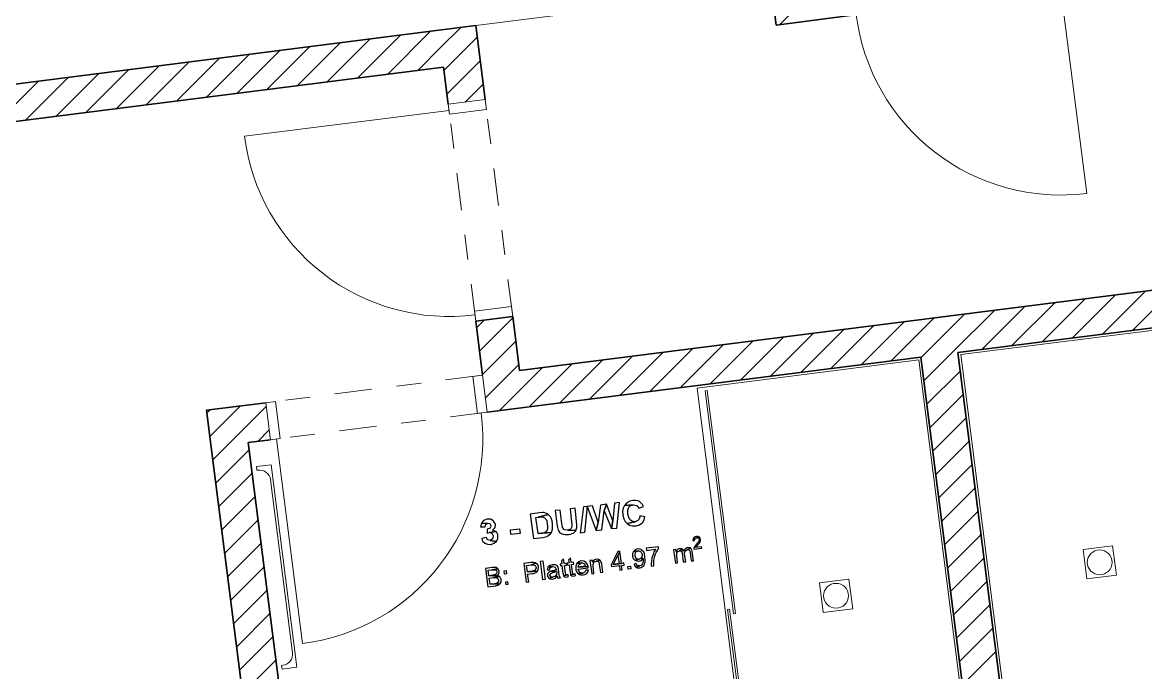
# Model space of a CAD drawing. Header units: metres. Extents: x 2713679.5 to 2713747.3, y 1226017.1 to 1226104.2.
# Drawn here: x 2713726.543 to 2713731.065, y 1226043.537 to 1226046.154 of the extents above; entities that cross this region are included whole.
import ezdxf

# ---------------------------------------------------------------- set-up
doc = ezdxf.new("R2010")
doc.units = ezdxf.units.M
doc.header["$MEASUREMENT"] = 0
doc.linetypes.add('Strichpunkt 3_1_1mm Achsen', pattern=[0.25, 0.15, -0.05, 0, -0.05])
doc.layers.add('plangrafiken', color=251, linetype='Continuous')
doc.layers.add('waende_stuetzen', color=250, linetype='Continuous')
doc.layers.add('raum', color=7, linetype='Continuous', true_color=0x000000)
doc.layers.add('texte', color=7, linetype='Continuous', true_color=0x000000)

msp = doc.modelspace()

# ---------------------------------------------------------------- linework, layer by layer
at = {"layer": 'plangrafiken', "color": 7, "linetype": 'Continuous', "lineweight": 13}
for p, q in [((2713731.2135, 1226044.93), (2713730.3207, 1226044.8166)), ((2713729.2592, 1226044.6819), (2713730.152, 1226044.7952)), ((2713730.152, 1226044.7952), (2713730.3786, 1226043.0096)), ((2713730.3207, 1226044.8166), (2713730.5473, 1226043.031)), ((2713729.4858, 1226042.8963), (2713729.2592, 1226044.6819)), ((2713729.2998, 1226044.672), (2713729.2918, 1226044.671)), ((2713729.2918, 1226044.671), (2713729.4058, 1226043.7732)), ((2713729.4137, 1226043.7742), (2713729.2998, 1226044.672)), ((2713727.4848, 1226044.366), (2713727.5444, 1226044.3736)), ((2713727.4867, 1226044.3512), (2713727.4848, 1226044.366)), ((2713727.4917, 1226044.3518), (2713727.4867, 1226044.3512)), ((2713727.5444, 1226044.3736), (2713727.6479, 1226043.5581)), ((2713727.6304, 1226043.6164), (2713727.542, 1226044.3128)), ((2713730.9324, 1226044.0475), (2713730.8133, 1226044.0324)), ((2713730.8133, 1226044.0324), (2713730.8284, 1226043.9134)), ((2713730.9475, 1226043.9285), (2713730.9324, 1226044.0475)), ((2713730.8284, 1226043.9134), (2713730.9475, 1226043.9285)), ((2713729.7518, 1226043.8977), (2713729.8709, 1226043.9128)), ((2713729.767, 1226043.7787), (2713729.7518, 1226043.8977)), ((2713729.8709, 1226043.9128), (2713729.886, 1226043.7938)), ((2713729.886, 1226043.7938), (2713729.767, 1226043.7787)), ((2713729.3904, 1226043.7914), (2713729.3824, 1226043.7904)), ((2713729.3824, 1226043.7904), (2713729.4945, 1226042.9074)), ((2713729.5024, 1226042.9084), (2713729.3904, 1226043.7914)), ((2713729.4058, 1226043.7732), (2713729.4137, 1226043.7742)), ((2713727.5864, 1226043.5655), (2713727.5914, 1226043.5661)), ((2713727.5883, 1226043.5506), (2713727.5864, 1226043.5655)), ((2713727.6479, 1226043.5581), (2713727.5883, 1226043.5506))]:
    msp.add_line(p, q, dxfattribs=at)
for centre in [(2713730.8804, 1226043.9805), (2713729.8189, 1226043.8458)]:
    msp.add_circle(centre, 0.05, dxfattribs=at)
for centre, start, end in [((2713727.4974, 1226044.3071), 7.2326, 97.2326), ((2713727.5857, 1226043.6107), 277.2326, 7.2326)]:
    msp.add_arc(centre, 0.045, start, end, dxfattribs=at)
at = {"layer": 'raum', "color": 255, "linetype": 'Continuous', "lineweight": 13}
msp.add_line((2713728.3684, 1226046.1414), (2713729.5588, 1226046.2925), dxfattribs=at)
at = {"layer": 'texte'}
for points in [[(2713728.7678, 1226044.1987), (2713728.7478, 1226044.1962), (2713728.7541, 1226044.1411), (2713728.7553, 1226044.1361), (2713728.7553, 1226044.1235), (2713728.7516, 1226044.1148), (2713728.7503, 1226044.1135), (2713728.7391, 1226044.1098), (2713728.7716, 1226044.1085), (2713728.7754, 1226044.121), (2713728.7754, 1226044.1298), (2713728.7741, 1226044.1461)], [(2713728.7904, 1226044.0985), (2713728.8029, 1226044.2049), (2713728.8167, 1226044.2062), (2713728.8054, 1226044.101), (2713728.7904, 1226044.0985)], [(2713728.838, 1226044.2074), (2713728.8167, 1226044.2049), (2713728.853, 1226044.1085), (2713728.8617, 1226044.1411)], [(2713728.8943, 1226044.2149), (2713728.8705, 1226044.2112), (2713728.8617, 1226044.1411), (2713728.853, 1226044.1085), (2713728.8755, 1226044.111), (2713728.8855, 1226044.1874)], [(2713728.8943, 1226044.2149), (2713728.8855, 1226044.1874), (2713728.9143, 1226044.116), (2713728.9206, 1226044.1473)], [(2713728.9469, 1226044.2212), (2713728.9268, 1226044.2187), (2713728.9206, 1226044.1473), (2713728.9143, 1226044.116), (2713728.9356, 1226044.1185)], [(2713728.9669, 1226044.2087), (2713728.9619, 1226044.1987), (2713728.9594, 1226044.1861), (2713728.9606, 1226044.1711), (2713728.9606, 1226044.1699), (2713728.9644, 1226044.1561), (2713728.9694, 1226044.1448), (2713728.9782, 1226044.1361), (2713729.0095, 1226044.1436), (2713729.002, 1226044.1436), (2713728.9907, 1226044.1498), (2713728.9894, 1226044.1511), (2713728.9844, 1226044.1611), (2713728.9807, 1226044.1749), (2713728.9807, 1226044.1774), (2713728.9807, 1226044.1911), (2713728.9844, 1226044.2024), (2713728.9894, 1226044.2074), (2713729.002, 1226044.2124)], [(2713729.0007, 1226044.23), (2713728.9882, 1226044.2262), (2713728.9769, 1226044.2199), (2713728.9682, 1226044.2112), (2713728.9669, 1226044.2087), (2713729.002, 1226044.2124), (2713729.0032, 1226044.2124), (2713729.0157, 1226044.2099), (2713729.017, 1226044.2087), (2713729.0245, 1226044.1987), (2713729.0433, 1226044.2049), (2713729.0395, 1226044.2137), (2713729.0307, 1226044.2224), (2713729.0257, 1226044.2262), (2713729.0132, 1226044.23)], [(2713728.4148, 1226044.1536), (2713728.4123, 1226044.1536), (2713728.401, 1226044.1486), (2713728.3998, 1226044.1486), (2713728.391, 1226044.1386), (2713728.391, 1226044.1373), (2713728.4161, 1226044.1386), (2713728.4248, 1226044.1361), (2713728.4286, 1226044.1286), (2713728.4261, 1226044.1185), (2713728.4148, 1226044.1135), (2713728.4148, 1226044.0985), (2713728.4236, 1226044.101), (2713728.4486, 1226044.1048), (2713728.4361, 1226044.1098), (2713728.4373, 1226044.111), (2713728.4461, 1226044.121), (2713728.4474, 1226044.1323), (2713728.4461, 1226044.1373), (2713728.4386, 1226044.1473), (2713728.4286, 1226044.1536)], [(2713728.6251, 1226044.1799), (2713728.5876, 1226044.1749), (2713728.6013, 1226044.076), (2713728.6389, 1226044.081), (2713728.6439, 1226044.0822), (2713728.6564, 1226044.0847), (2713728.6589, 1226044.0872), (2713728.6689, 1226044.0948), (2713728.6727, 1226044.101), (2713728.6189, 1226044.096), (2713728.6101, 1226044.1611), (2713728.6189, 1226044.1624), (2713728.6602, 1226044.1736), (2713728.6564, 1226044.1761), (2713728.6439, 1226044.1811), (2713728.6389, 1226044.1811)], [(2713728.6602, 1226044.1736), (2713728.6189, 1226044.1624), (2713728.6239, 1226044.1624), (2713728.6364, 1226044.1636), (2713728.6452, 1226044.1599), (2713728.6527, 1226044.1511), (2713728.6539, 1226044.1473), (2713728.6564, 1226044.1336), (2713728.6577, 1226044.1273), (2713728.6577, 1226044.1148), (2713728.6527, 1226044.1048), (2713728.6452, 1226044.0998), (2713728.6339, 1226044.0973), (2713728.6189, 1226044.096), (2713728.6727, 1226044.101), (2713728.6777, 1226044.1135), (2713728.6777, 1226044.1223), (2713728.6777, 1226044.1348), (2713728.6752, 1226044.1473), (2713728.6715, 1226044.1586), (2713728.6689, 1226044.1636)], [(2713728.7078, 1226044.1911), (2713728.6877, 1226044.1886), (2713728.6952, 1226044.1348), (2713728.6977, 1226044.121), (2713728.7002, 1226044.1098), (2713728.7065, 1226044.0998), (2713728.7078, 1226044.0985), (2713728.7203, 1226044.0935), (2713728.7278, 1226044.0922), (2713728.7416, 1226044.0922), (2713728.7491, 1226044.0935), (2713728.7603, 1226044.0973), (2713728.7616, 1226044.0985), (2713728.7716, 1226044.1073), (2713728.7716, 1226044.1085), (2713728.7391, 1226044.1098), (2713728.7378, 1226044.1098), (2713728.7253, 1226044.111), (2713728.7178, 1226044.121), (2713728.7178, 1226044.1223), (2713728.7153, 1226044.1373)], [(2713729.0295, 1226044.1674), (2713729.0282, 1226044.1611), (2713729.0232, 1226044.1511), (2713729.0207, 1226044.1486), (2713729.0095, 1226044.1436), (2713728.9782, 1226044.1361), (2713728.9869, 1226044.1298), (2713728.9994, 1226044.1273), (2713729.012, 1226044.1273), (2713729.0145, 1226044.1273), (2713729.027, 1226044.1311), (2713729.037, 1226044.1386), (2713729.0395, 1226044.1398), (2713729.0458, 1226044.1511), (2713729.0495, 1226044.1636)], [(2713728.391, 1226044.1373), (2713728.3873, 1226044.1235), (2713728.4061, 1226044.1235), (2713728.4086, 1226044.1336), (2713728.4161, 1226044.1386)], [(2713728.51, 1226044.0922), (2713728.5087, 1226044.111), (2713728.545, 1226044.1148), (2713728.5475, 1226044.096), (2713728.51, 1226044.0922)], [(2713728.4111, 1226044.081), (2713728.3923, 1226044.076), (2713728.396, 1226044.066), (2713728.4048, 1226044.0572), (2713728.4161, 1226044.0534), (2713728.4286, 1226044.0522), (2713728.4298, 1226044.0522), (2713728.4411, 1226044.0572), (2713728.4511, 1226044.0647), (2713728.4261, 1226044.0685), (2713728.4161, 1226044.071)], [(2713728.4486, 1226044.1048), (2713728.4236, 1226044.101), (2713728.4336, 1226044.0973), (2713728.4386, 1226044.0872), (2713728.4386, 1226044.086), (2713728.4361, 1226044.0747), (2713728.4261, 1226044.0685), (2713728.4511, 1226044.0647), (2713728.4574, 1226044.076), (2713728.4574, 1226044.0885), (2713728.4574, 1226044.0922), (2713728.4511, 1226044.1035)], [(2713729.2573, 1226044.0847), (2713729.2511, 1226044.0835), (2713729.2461, 1226044.0797), (2713729.2436, 1226044.0747), (2713729.2423, 1226044.0685), (2713729.2486, 1226044.0685), (2713729.2486, 1226044.0697), (2713729.2511, 1226044.076), (2713729.2511, 1226044.0772), (2713729.2573, 1226044.0797), (2713729.2686, 1226044.0822), (2713729.2636, 1226044.0847)], [(2713729.2686, 1226044.0822), (2713729.2573, 1226044.0797), (2713729.2586, 1226044.0797), (2713729.2648, 1226044.0772), (2713729.2648, 1226044.0772), (2713729.2674, 1226044.0722), (2713729.2674, 1226044.071), (2713729.2661, 1226044.0647), (2713729.2648, 1226044.0635), (2713729.2611, 1226044.0584), (2713729.2561, 1226044.0522), (2713729.2523, 1226044.0484), (2713729.2498, 1226044.0447), (2713729.2486, 1226044.0434), (2713729.2461, 1226044.0372), (2713729.2461, 1226044.0334), (2713729.2786, 1226044.0372), (2713729.2774, 1226044.0434), (2713729.2536, 1226044.0397), (2713729.2561, 1226044.0434), (2713729.2573, 1226044.0447), (2713729.2623, 1226044.0509), (2713729.2674, 1226044.0559), (2713729.2699, 1226044.0597), (2713729.2711, 1226044.061), (2713729.2736, 1226044.0672), (2713729.2736, 1226044.0722), (2713729.2724, 1226044.0772)], [(2713728.9481, 1226044.0246), (2713728.9406, 1226044.0234), (2713728.9131, 1226043.9708), (2713728.9143, 1226043.9633), (2713728.9469, 1226043.9671), (2713728.9481, 1226043.9495), (2713728.9581, 1226043.9508), (2713728.9556, 1226043.9683), (2713728.9656, 1226043.9696), (2713728.9644, 1226043.9783), (2713728.9544, 1226043.9758), (2713728.9218, 1226043.9721), (2713728.9406, 1226044.0084)], [(2713728.9481, 1226044.0246), (2713728.9406, 1226044.0084), (2713728.9456, 1226043.9758), (2713728.9218, 1226043.9721), (2713728.9544, 1226043.9758)], [(2713729.0032, 1226044.0246), (2713728.9994, 1226044.0159), (2713728.9994, 1226044.0059), (2713729.002, 1226043.9959), (2713729.0082, 1226043.9896), (2713729.0257, 1226043.9934), (2713729.0232, 1226043.9921), (2713729.0145, 1226043.9959), (2713729.0132, 1226043.9984), (2713729.0095, 1226044.0071), (2713729.0095, 1226044.0109), (2713729.012, 1226044.0209), (2713729.0132, 1226044.0221), (2713729.022, 1226044.0272)], [(2713729.0195, 1226044.0347), (2713729.0107, 1226044.0309), (2713729.0045, 1226044.0246), (2713729.0032, 1226044.0246), (2713729.022, 1226044.0272), (2713729.0232, 1226044.0272), (2713729.032, 1226044.0234), (2713729.0345, 1226044.0209), (2713729.0383, 1226044.0109), (2713729.0383, 1226044.0071), (2713729.0358, 1226043.9984), (2713729.0345, 1226043.9971), (2713729.0408, 1226043.9959), (2713729.042, 1226043.9946), (2713729.042, 1226043.9934), (2713729.042, 1226043.9833), (2713729.0395, 1226043.9746), (2713729.0345, 1226043.9683), (2713729.0282, 1226043.9658), (2713729.0132, 1226043.9608), (2713729.0182, 1226043.9583), (2713729.0282, 1226043.9583), (2713729.0345, 1226043.9595), (2713729.042, 1226043.9646), (2713729.0458, 1226043.9683), (2713729.0495, 1226043.9783), (2713729.0508, 1226043.9808), (2713729.0508, 1226043.9896), (2713729.0495, 1226044.0009), (2713729.0495, 1226044.0034), (2713729.047, 1226044.0146), (2713729.0445, 1226044.0221), (2713729.0408, 1226044.0259), (2713729.0332, 1226044.0322), (2713729.0295, 1226044.0334)], [(2713729.1034, 1226044.0434), (2713729.0545, 1226044.0372), (2713729.0558, 1226044.0284), (2713729.0921, 1226044.0334), (2713729.0908, 1226044.0297), (2713729.0858, 1226044.0221), (2713729.0821, 1226044.0121), (2713729.0796, 1226044.0059), (2713729.0771, 1226043.9971), (2713729.0758, 1226043.9871), (2713729.0758, 1226043.9846), (2713729.0746, 1226043.9746), (2713729.0746, 1226043.9646), (2713729.0846, 1226043.9658), (2713729.0846, 1226043.9671), (2713729.0846, 1226043.9771), (2713729.0846, 1226043.9871), (2713729.0871, 1226043.9946), (2713729.0896, 1226044.0046), (2713729.0921, 1226044.0146), (2713729.0946, 1226044.0196), (2713729.0996, 1226044.0284), (2713729.1046, 1226044.0359)], [(2713729.1735, 1226044.0322), (2713729.1647, 1226044.0309), (2713729.1722, 1226043.9771), (2713729.181, 1226043.9783), (2713729.1772, 1226044.0071), (2713729.1772, 1226044.0084), (2713729.1772, 1226044.0184), (2713729.1822, 1226044.0246), (2713729.1747, 1226044.0246)], [(2713729.1897, 1226044.0359), (2713729.1897, 1226044.0359), (2713729.1797, 1226044.0322), (2713729.1747, 1226044.0246), (2713729.1822, 1226044.0246), (2713729.1885, 1226044.0272), (2713729.1998, 1226044.0347), (2713729.1998, 1226044.0347)], [(2713729.1998, 1226044.0347), (2713729.1885, 1226044.0272), (2713729.196, 1226044.0259), (2713729.206, 1226044.0284)], [(2713729.221, 1226044.0397), (2713729.221, 1226044.0397), (2713729.2123, 1226044.0359), (2713729.206, 1226044.0284), (2713729.196, 1226044.0259), (2713729.1998, 1226044.0171), (2713729.2035, 1226043.9821), (2713729.2135, 1226043.9821), (2713729.2085, 1226044.0134), (2713729.2085, 1226044.0184), (2713729.211, 1226044.0272), (2713729.2123, 1226044.0272), (2713729.2198, 1226044.0322), (2713729.2348, 1226044.0372), (2713729.231, 1226044.0384)], [(2713729.2348, 1226044.0372), (2713729.2198, 1226044.0322), (2713729.226, 1226044.0309), (2713729.2298, 1226044.0272), (2713729.231, 1226044.0196), (2713729.2361, 1226043.9858), (2713729.2448, 1226043.9871), (2713729.2398, 1226044.0234), (2713729.2386, 1226044.0297)], [(2713728.5901, 1226043.9796), (2713728.5613, 1226043.9758), (2713728.5713, 1226043.9007), (2713728.5813, 1226043.902), (2713728.5763, 1226043.9333), (2713728.5963, 1226043.9358), (2713728.6013, 1226043.9358), (2713728.6114, 1226043.9395), (2713728.6164, 1226043.9445), (2713728.5763, 1226043.942), (2713728.5726, 1226043.9683), (2713728.5913, 1226043.9708), (2713728.6101, 1226043.9771), (2713728.6101, 1226043.9783), (2713728.6013, 1226043.9796), (2713728.6001, 1226043.9796)], [(2713728.6101, 1226043.9771), (2713728.5913, 1226043.9708), (2713728.6001, 1226043.9708), (2713728.6076, 1226043.9671), (2713728.6114, 1226043.9595), (2713728.6114, 1226043.9583), (2713728.6076, 1226043.9495), (2713728.6051, 1226043.947), (2713728.5951, 1226043.9445), (2713728.5763, 1226043.942), (2713728.6164, 1226043.9445), (2713728.6201, 1226043.952), (2713728.6214, 1226043.9608), (2713728.6214, 1226043.9621), (2713728.6176, 1226043.9708)], [(2713728.6389, 1226043.9095), (2713728.6289, 1226043.9846), (2713728.6389, 1226043.9858), (2713728.6477, 1226043.9107), (2713728.6389, 1226043.9095)], [(2713728.7215, 1226043.9946), (2713728.7128, 1226043.9871), (2713728.7153, 1226043.9746), (2713728.7078, 1226043.9733), (2713728.709, 1226043.9658), (2713728.7153, 1226043.9671), (2713728.719, 1226043.9358), (2713728.7203, 1226043.9345), (2713728.7215, 1226043.9257), (2713728.7353, 1226043.9295), (2713728.7315, 1226043.9308), (2713728.7303, 1226043.932), (2713728.729, 1226043.937), (2713728.7253, 1226043.9683), (2713728.734, 1226043.9696), (2713728.7328, 1226043.9771), (2713728.724, 1226043.9758)], [(2713728.7503, 1226043.9984), (2713728.7416, 1226043.9908), (2713728.7441, 1226043.9783), (2713728.7366, 1226043.9771), (2713728.7378, 1226043.9696), (2713728.7441, 1226043.9708), (2713728.7478, 1226043.9395), (2713728.7491, 1226043.9383), (2713728.7503, 1226043.9295), (2713728.7641, 1226043.9333), (2713728.7603, 1226043.9345), (2713728.7591, 1226043.9358), (2713728.7578, 1226043.9408), (2713728.7541, 1226043.9721), (2713728.7628, 1226043.9733), (2713728.7616, 1226043.9808), (2713728.7528, 1226043.9796)], [(2713728.7754, 1226043.9758), (2713728.7741, 1226043.9733), (2713728.7716, 1226043.9646), (2713728.7716, 1226043.9533), (2713728.7716, 1226043.9508), (2713728.7754, 1226043.9408), (2713728.7804, 1226043.9345), (2713728.7991, 1226043.937), (2713728.7966, 1226043.937), (2713728.7879, 1226043.9395), (2713728.7841, 1226043.9433), (2713728.7804, 1226043.9533), (2713728.8204, 1226043.9583), (2713728.8204, 1226043.9608), (2713728.8204, 1226043.9633), (2713728.7804, 1226043.9608), (2713728.7804, 1226043.9633), (2713728.7841, 1226043.9721), (2713728.7854, 1226043.9733), (2713728.7941, 1226043.9783)], [(2713728.7929, 1226043.9858), (2713728.7916, 1226043.9858), (2713728.7829, 1226043.9821), (2713728.7754, 1226043.9758), (2713728.7941, 1226043.9783), (2713728.7966, 1226043.9783), (2713728.8054, 1226043.9746), (2713728.8067, 1226043.9733), (2713728.8104, 1226043.9646), (2713728.7804, 1226043.9608), (2713728.8204, 1226043.9633), (2713728.8167, 1226043.9733), (2713728.8117, 1226043.9808), (2713728.8104, 1226043.9808), (2713728.8029, 1226043.9846)], [(2713728.8367, 1226043.9896), (2713728.8279, 1226043.9883), (2713728.8355, 1226043.9345), (2713728.8442, 1226043.9358), (2713728.8405, 1226043.9658), (2713728.8405, 1226043.9721), (2713728.843, 1226043.9796), (2713728.8442, 1226043.9808), (2713728.838, 1226043.9821)], [(2713728.8542, 1226043.9934), (2713728.853, 1226043.9934), (2713728.8442, 1226043.9896), (2713728.838, 1226043.9821), (2713728.8442, 1226043.9808), (2713728.853, 1226043.9846), (2713728.8693, 1226043.9883), (2713728.863, 1226043.9921)], [(2713728.8693, 1226043.9883), (2713728.853, 1226043.9846), (2713728.8592, 1226043.9846), (2713728.8642, 1226043.9808), (2713728.8655, 1226043.9721), (2713728.8705, 1226043.9395), (2713728.8793, 1226043.9408), (2713728.8755, 1226043.9733), (2713728.873, 1226043.9821)], [(2713729.0132, 1226043.9758), (2713729.0057, 1226043.9733), (2713729.007, 1226043.9683), (2713729.0132, 1226043.9608), (2713729.0282, 1226043.9658), (2713729.0195, 1226043.9671), (2713729.0195, 1226043.9671)], [(2713729.0345, 1226043.9971), (2713729.0257, 1226043.9934), (2713729.0082, 1226043.9896), (2713729.0157, 1226043.9858), (2713729.0245, 1226043.9846), (2713729.0257, 1226043.9846), (2713729.0345, 1226043.9883), (2713729.0358, 1226043.9883), (2713729.0408, 1226043.9959)], [(2713728.4361, 1226043.9595), (2713728.4073, 1226043.9558), (2713728.4173, 1226043.8819), (2713728.4461, 1226043.8857), (2713728.4486, 1226043.8857), (2713728.4574, 1226043.8882), (2713728.4649, 1226043.8932), (2713728.4261, 1226043.8919), (2713728.4223, 1226043.917), (2713728.4399, 1226043.9195), (2713728.4636, 1226043.9232), (2713728.4549, 1226043.927), (2713728.4549, 1226043.927), (2713728.4211, 1226043.9257), (2713728.4186, 1226043.9483), (2713728.4336, 1226043.9508), (2713728.4574, 1226043.9545), (2713728.4499, 1226043.9595), (2713728.4461, 1226043.9595)], [(2713728.4574, 1226043.9545), (2713728.4336, 1226043.9508), (2713728.4361, 1226043.9508), (2713728.4449, 1226043.9508), (2713728.4511, 1226043.9483), (2713728.4536, 1226043.942), (2713728.4524, 1226043.9345), (2713728.4474, 1226043.9308), (2713728.4373, 1226043.9283), (2713728.4211, 1226043.9257), (2713728.4549, 1226043.927), (2713728.4611, 1226043.9345), (2713728.4624, 1226043.9433), (2713728.4624, 1226043.9445), (2713728.4586, 1226043.9533)], [(2713728.4924, 1226043.9458), (2713728.4812, 1226043.9445), (2713728.4824, 1226043.9345), (2713728.4937, 1226043.9358)], [(2713728.6589, 1226043.9608), (2713728.6552, 1226043.9508), (2713728.6652, 1226043.9508), (2713728.6677, 1226043.9595), (2713728.6689, 1226043.9595), (2713728.6777, 1226043.9633)], [(2713728.6677, 1226043.9433), (2713728.6627, 1226043.9395), (2713728.6577, 1226043.9345), (2713728.6577, 1226043.927), (2713728.6577, 1226043.9232), (2713728.6639, 1226043.9157), (2713728.679, 1226043.9207), (2713728.6702, 1226043.922), (2713728.6664, 1226043.9283), (2713728.6677, 1226043.9333), (2713728.6702, 1226043.9358), (2713728.679, 1226043.9395), (2713728.6852, 1226043.9408), (2713728.6927, 1226043.9445)], [(2713728.6777, 1226043.9708), (2713728.6752, 1226043.9708), (2713728.6664, 1226043.9671), (2713728.6664, 1226043.9671), (2713728.6589, 1226043.9608), (2713728.6589, 1226043.9608), (2713728.6777, 1226043.9633), (2713728.679, 1226043.9633), (2713728.6877, 1226043.9608), (2713728.6915, 1226043.9533), (2713728.6927, 1226043.952), (2713728.6877, 1226043.9495), (2713728.6765, 1226043.9458), (2713728.6677, 1226043.9433), (2713728.6927, 1226043.9445), (2713728.694, 1226043.9408), (2713728.6927, 1226043.932), (2713728.6877, 1226043.9245), (2713728.6965, 1226043.9245), (2713728.699, 1226043.917), (2713728.709, 1226043.9182), (2713728.7053, 1226043.9245), (2713728.704, 1226043.9295), (2713728.7027, 1226043.9408), (2713728.7015, 1226043.9533), (2713728.7002, 1226043.9621), (2713728.6965, 1226043.9671), (2713728.689, 1226043.9708), (2713728.6877, 1226043.9708)], [(2713728.7391, 1226043.9308), (2713728.7353, 1226043.9295), (2713728.7215, 1226043.9257), (2713728.7265, 1226043.922), (2713728.734, 1226043.9207), (2713728.7416, 1226043.9232)], [(2713728.7678, 1226043.9345), (2713728.7641, 1226043.9333), (2713728.7503, 1226043.9295), (2713728.7553, 1226043.9257), (2713728.7628, 1226043.9245), (2713728.7704, 1226043.927)], [(2713728.8117, 1226043.9495), (2713728.8117, 1226043.9495), (2713728.8079, 1226043.9408), (2713728.7991, 1226043.937), (2713728.7804, 1226043.9345), (2713728.7816, 1226043.9333), (2713728.7904, 1226043.9295), (2713728.8004, 1226043.9295), (2713728.8079, 1226043.9308), (2713728.8154, 1226043.9358), (2713728.8192, 1226043.9408), (2713728.8217, 1226043.9495)], [(2713728.9819, 1226043.9533), (2713728.9807, 1226043.9633), (2713728.9907, 1226043.9646), (2713728.9932, 1226043.9545), (2713728.9819, 1226043.9533)], [(2713728.4636, 1226043.9232), (2713728.4399, 1226043.9195), (2713728.4411, 1226043.9195), (2713728.4511, 1226043.9195), (2713728.4574, 1226043.9157), (2713728.4599, 1226043.9095), (2713728.4599, 1226043.9032), (2713728.4561, 1226043.8982), (2713728.4511, 1226043.8957), (2713728.4449, 1226043.8945), (2713728.4261, 1226043.8919), (2713728.4649, 1226043.8932), (2713728.4699, 1226043.9007), (2713728.4699, 1226043.9007), (2713728.4711, 1226043.9107), (2713728.4699, 1226043.9132), (2713728.4661, 1226043.9207)], [(2713728.4974, 1226043.902), (2713728.4874, 1226043.9007), (2713728.4887, 1226043.8907), (2713728.4987, 1226043.8919)], [(2713728.6877, 1226043.9245), (2713728.679, 1226043.9207), (2713728.6639, 1226043.9157), (2713728.6677, 1226043.9145), (2713728.6777, 1226043.9132), (2713728.6777, 1226043.9132), (2713728.6877, 1226043.917), (2713728.689, 1226043.917), (2713728.6965, 1226043.9245)]]:
    msp.add_lwpolyline(points, close=True, dxfattribs=at)
at = {"layer": 'waende_stuetzen', "color": 7, "linetype": 'Continuous', "lineweight": 35}
for p, q in [((2713729.5777, 1226046.1437), (2713729.5588, 1226046.2925)), ((2713729.5777, 1226046.1437), (2713729.8753, 1226046.1814)), ((2713728.2196, 1226046.1225), (2713721.6423, 1226045.2878)), ((2713728.3684, 1226046.1414), (2713728.2196, 1226046.1225)), ((2713728.4061, 1226045.8438), (2713728.3684, 1226046.1414)), ((2713721.6612, 1226045.139), (2713728.2384, 1226045.9737)), ((2713728.2384, 1226045.9737), (2713728.2573, 1226045.8249)), ((2713732.2449, 1226045.2221), (2713728.5446, 1226044.7525)), ((2713730.3095, 1226044.8253), (2713732.2638, 1226045.0733)), ((2713728.3681, 1226044.9519), (2713728.5169, 1226044.9708)), ((2713728.5446, 1226044.7525), (2713728.5169, 1226044.9708)), ((2713728.3681, 1226044.9519), (2713728.3958, 1226044.7337)), ((2713728.4147, 1226044.5848), (2713730.1607, 1226044.8064)), ((2713730.1607, 1226044.8064), (2713730.3898, 1226043.0009)), ((2713730.5386, 1226043.0198), (2713730.3095, 1226044.8253)), ((2713727.5228, 1226044.6229), (2713727.2847, 1226044.5926)), ((2713727.2847, 1226044.5926), (2713727.3036, 1226044.4438)), ((2713727.4524, 1226044.4627), (2713727.5417, 1226044.4741)), ((2713727.3036, 1226044.4438), (2713727.5642, 1226042.3903)), ((2713727.713, 1226042.4092), (2713727.4524, 1226044.4627))]:
    msp.add_line(p, q, dxfattribs=at)
at = {"layer": 'waende_stuetzen', "color": 7, "linetype": 'Continuous', "lineweight": 13}
for p, q in [((2713730.7235, 1226046.2891), (2713730.828, 1226045.4657)), ((2713728.4061, 1226045.8438), (2713728.2573, 1226045.8249)), ((2713728.4112, 1226045.8041), (2713728.4061, 1226045.8438)), ((2713728.2605, 1226045.8001), (2713727.4371, 1226045.6956)), ((2713728.2573, 1226045.8249), (2713728.2624, 1226045.7852)), ((2713728.2624, 1226045.7852), (2713728.4112, 1226045.8041)), ((2713728.5119, 1226045.0105), (2713728.3631, 1226044.9916)), ((2713728.3631, 1226044.9916), (2713728.3681, 1226044.9519)), ((2713728.5169, 1226044.9708), (2713728.5119, 1226045.0105)), ((2713728.3958, 1226044.7337), (2713728.3561, 1226044.7286)), ((2713728.3561, 1226044.7286), (2713728.375, 1226044.5798)), ((2713728.4147, 1226044.5848), (2713728.3958, 1226044.7337)), ((2713727.5625, 1226044.6279), (2713727.5228, 1226044.6229)), ((2713727.5228, 1226044.6229), (2713727.5417, 1226044.4741)), ((2713727.5814, 1226044.4791), (2713727.5625, 1226044.6279)), ((2713728.375, 1226044.5798), (2713728.4147, 1226044.5848)), ((2713727.5417, 1226044.4741), (2713727.5814, 1226044.4791)), ((2713727.5665, 1226044.4772), (2713727.671, 1226043.6538))]:
    msp.add_line(p, q, dxfattribs=at)
at = {"layer": 'waende_stuetzen', "color": 18, "linetype": 'Continuous', "lineweight": 0, "true_color": 0x000000}
for p, q in [((2713729.5924, 1226046.1455), (2713729.7133, 1226046.2664)), ((2713727.8917, 1226045.9297), (2713728.0649, 1226046.1029)), ((2713728.0132, 1226045.9451), (2713728.1863, 1226046.1183)), ((2713728.2282, 1226046.0541), (2713728.3078, 1226046.1337)), ((2713727.5272, 1226045.8834), (2713727.7004, 1226046.0566)), ((2713727.6487, 1226045.8989), (2713727.8219, 1226046.072)), ((2713727.7702, 1226045.9143), (2713727.9434, 1226046.0875)), ((2713728.1347, 1226045.9605), (2713728.2282, 1226046.0541)), ((2713728.2561, 1226045.976), (2713728.3744, 1226046.0942)), ((2713727.1628, 1226045.8372), (2713727.336, 1226046.0104)), ((2713727.2843, 1226045.8526), (2713727.4575, 1226046.0258)), ((2713727.4058, 1226045.868), (2713727.5789, 1226046.0412)), ((2713726.7983, 1226045.7909), (2713726.9715, 1226045.9641)), ((2713726.9198, 1226045.8064), (2713727.093, 1226045.9795)), ((2713727.0413, 1226045.8218), (2713727.2145, 1226045.995)), ((2713728.2402, 1226045.96), (2713728.2561, 1226045.976)), ((2713728.2521, 1226045.8659), (2713728.3776, 1226045.9914)), ((2713728.3776, 1226045.9914), (2713728.3863, 1226046)), ((2713726.4339, 1226045.7447), (2713726.6071, 1226045.9179)), ((2713726.5554, 1226045.7601), (2713726.7286, 1226045.9333)), ((2713726.6769, 1226045.7755), (2713726.85, 1226045.9487)), ((2713728.3259, 1226045.8336), (2713728.3982, 1226045.9059)), ((2713730.8917, 1226044.8992), (2713731.0649, 1226045.0724)), ((2713731.0132, 1226044.9146), (2713731.1864, 1226045.0878)), ((2713730.5272, 1226044.8529), (2713730.7004, 1226045.0261)), ((2713730.6487, 1226044.8684), (2713730.8219, 1226045.0415)), ((2713730.7702, 1226044.8838), (2713730.9434, 1226045.057)), ((2713730.1628, 1226044.8067), (2713730.336, 1226044.9799)), ((2713730.2843, 1226044.8221), (2713730.4575, 1226044.9953)), ((2713730.4058, 1226044.8375), (2713730.5789, 1226045.0107)), ((2713728.3716, 1226044.9247), (2713728.4033, 1226044.9564)), ((2713728.3835, 1226044.8305), (2713728.5177, 1226044.9647)), ((2713729.7983, 1226044.7604), (2713729.9715, 1226044.9336)), ((2713729.9198, 1226044.7759), (2713730.093, 1226044.949)), ((2713730.0413, 1226044.7913), (2713730.2145, 1226044.9645)), ((2713729.4339, 1226044.7142), (2713729.6071, 1226044.8874)), ((2713729.5554, 1226044.7296), (2713729.7286, 1226044.9028)), ((2713729.6769, 1226044.745), (2713729.85, 1226044.9182)), ((2713728.3955, 1226044.7364), (2713728.5296, 1226044.8706)), ((2713729.0694, 1226044.6679), (2713729.2426, 1226044.8411)), ((2713729.1909, 1226044.6834), (2713729.3641, 1226044.8565)), ((2713729.3124, 1226044.6988), (2713729.4856, 1226044.872)), ((2713728.705, 1226044.6217), (2713728.8782, 1226044.7949)), ((2713728.8265, 1226044.6371), (2713728.9997, 1226044.8103)), ((2713728.948, 1226044.6525), (2713729.1211, 1226044.8257)), ((2713730.1609, 1226044.8048), (2713730.1628, 1226044.8067)), ((2713730.1728, 1226044.7107), (2713730.2843, 1226044.8221)), ((2713728.4074, 1226044.6423), (2713728.5137, 1226044.7486)), ((2713728.462, 1226044.5909), (2713728.6352, 1226044.764)), ((2713728.5137, 1226044.7486), (2713728.5416, 1226044.7765)), ((2713728.5835, 1226044.6063), (2713728.7567, 1226044.7795)), ((2713730.1848, 1226044.6166), (2713730.319, 1226044.7507)), ((2713730.1967, 1226044.5224), (2713730.3309, 1226044.6566)), ((2713727.3515, 1226044.5409), (2713727.4204, 1226044.6099)), ((2713727.4442, 1226044.5276), (2713727.5247, 1226044.6081)), ((2713727.2861, 1226044.5817), (2713727.2917, 1226044.5872)), ((2713727.2917, 1226044.5872), (2713727.2989, 1226044.5944)), ((2713730.2087, 1226044.4283), (2713730.3429, 1226044.5625)), ((2713727.2981, 1226044.4875), (2713727.3515, 1226044.5409)), ((2713727.4112, 1226044.4946), (2713727.4442, 1226044.5276)), ((2713727.3687, 1226044.4521), (2713727.4112, 1226044.4946)), ((2713727.4902, 1226044.4675), (2713727.5366, 1226044.514)), ((2713727.31, 1226044.3934), (2713727.3687, 1226044.4521)), ((2713727.322, 1226044.2993), (2713727.4561, 1226044.4335)), ((2713730.2206, 1226044.3342), (2713730.3548, 1226044.4684)), ((2713727.3339, 1226044.2052), (2713727.4681, 1226044.3394)), ((2713730.2326, 1226044.2401), (2713730.3667, 1226044.3742)), ((2713727.3458, 1226044.1111), (2713727.48, 1226044.2452)), ((2713730.2445, 1226044.146), (2713730.3787, 1226044.2801)), ((2713730.2565, 1226044.0518), (2713730.3906, 1226044.186)), ((2713727.3578, 1226044.0169), (2713727.492, 1226044.1511)), ((2713730.2684, 1226043.9577), (2713730.4026, 1226044.0919)), ((2713727.3697, 1226043.9228), (2713727.5039, 1226044.057)), ((2713730.2803, 1226043.8636), (2713730.4145, 1226043.9978)), ((2713727.3817, 1226043.8287), (2713727.5158, 1226043.9629)), ((2713730.2923, 1226043.7695), (2713730.4265, 1226043.9036)), ((2713727.3936, 1226043.7346), (2713727.5278, 1226043.8688)), ((2713730.3042, 1226043.6753), (2713730.4384, 1226043.8095)), ((2713727.4056, 1226043.6405), (2713727.5397, 1226043.7746)), ((2713730.3162, 1226043.5812), (2713730.4504, 1226043.7154)), ((2713727.4175, 1226043.5463), (2713727.5517, 1226043.6805)), ((2713730.3281, 1226043.4871), (2713730.4623, 1226043.6213)), ((2713727.4295, 1226043.4522), (2713727.5636, 1226043.5864))]:
    msp.add_line(p, q, dxfattribs=at)
at = {"layer": 'waende_stuetzen', "color": 7, "linetype": 'Strichpunkt 3_1_1mm Achsen', "lineweight": 13}
for p, q in [((2713728.5169, 1226044.9708), (2713728.4061, 1226045.8438)), ((2713728.3681, 1226044.9519), (2713728.2573, 1226045.8249)), ((2713728.3958, 1226044.7337), (2713727.5228, 1226044.6229)), ((2713728.4147, 1226044.5848), (2713727.5417, 1226044.4741))]:
    msp.add_line(p, q, dxfattribs=at)
at = {"layer": 'waende_stuetzen', "color": 7, "linetype": 'Continuous', "lineweight": 13}
for centre, start, end in [((2713730.7235, 1226046.2891), 187.2326, 277.2326), ((2713728.2605, 1226045.8001), 187.2326, 277.2326), ((2713727.5665, 1226044.4772), 277.2326, 7.2326)]:
    msp.add_arc(centre, 0.83, start, end, dxfattribs=at)

doc.saveas('drawing.dxf')
